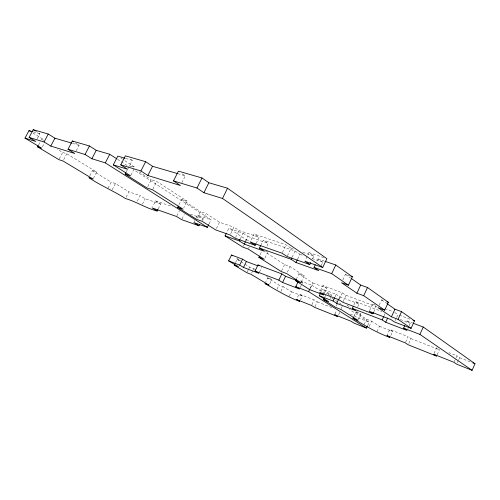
<?xml version="1.0" encoding="UTF-8"?>
<svg xmlns="http://www.w3.org/2000/svg" width="500" height="500" viewBox="0 0 500 500"><rect width="100%" height="100%" fill="white"/><g stroke="black" fill="none" stroke-linecap="round" stroke-linejoin="round"><path stroke-width="0.38" stroke-dasharray="2.5 1.88" d="M454.288 361.669L455.744 358.413M456.031 357.756L456.906 355.8L448.931 352.681M457.337 362.9L458.494 360.312M458.781 359.663L459.65 357.719L456.906 355.8M437.206 354.719L439.425 349.781L437.175 348.237M434.056 353.531L436.613 347.856L438.062 348.425M407.931 328.506L408.825 326.544M409.119 325.887L410.312 323.275L406.906 320.9L406.006 322.869M405.6 342.2L408.106 336.694L389.694 329.487L387.219 334.881M408.831 343.425L411.012 338.638L408.106 336.694M395.125 320.662L396.356 317.987M396.662 317.319L397.887 314.644L394.306 312.137M390.812 335.456L392.65 331.431L389.694 329.487M369.169 326.538L371.644 321.175L366.606 319.212L355.763 312.181L353.862 316.262M379.231 305.056L381.644 299.844L384.325 300.819M384.137 315.663L385.112 313.544M377.031 331.544L379.462 326.256L371.644 321.175M369.544 310.65L372.587 304.075L375.481 305.15M364.137 324.538L366.606 319.212M373.825 311.8L376.244 306.575L372.587 304.075M367.663 325.487L369.175 322.219L349.575 309.575M353.869 304.988L355.456 301.575L381.781 311.462M357.762 306.669L359.031 303.956L355.456 301.575M358.3 319.619L360.844 314.15L356.413 311.275M334.938 314.062L336.425 310.887M343.119 301.569L346.044 295.325L342.3 292.825L322.863 285.606L319.962 291.75M341.131 308.681L342.781 305.163M338.631 314.725L339.812 312.2M330.244 298.475L331.156 296.537M342.863 279.919L345.475 274.356L349.625 275.806M334.944 297.013L336.194 294.337L322.406 289.163L321.169 291.788M338.881 298.712L339.819 296.719L336.194 294.337M339.35 299.113L342.3 292.825M336.325 305.981L337.638 303.181M315 306.706L317.281 301.869L314.15 299.913L299.113 294.031L296.844 298.806M324.419 292.85L326.656 288.1L322.863 285.606M324.756 297.137L325.969 294.569M310.144 288.375L311.681 285.131L300.238 280.831M310.35 288.306L312.881 282.969L298.85 273.844L296.575 278.625M321.144 265.744L322.806 262.238L318.044 258.913L316.494 262.175M311.85 304.781L314.15 299.913M301.262 282L304.206 275.812L290.019 266.556L284.631 264.6L264.906 251.775M312.6 258.656L313.85 256.031L308.938 252.6L305.15 260.538M300.163 287.6L302.506 282.663L301.275 281.875M300.338 300.05L302.275 295.975L299.113 294.031M280.894 291.406L283.169 286.656L279.037 285.05L267.606 278.062L265.619 282.181M297.631 259.113L299.913 254.344L295.087 251.038L263.331 240.15L261.087 244.769M289.219 296.425L291.456 291.731L283.169 286.656M269.762 283.806L271.75 279.669L266.431 276.406M287.419 255.863L291.069 248.25L286.094 244.85L254 233.962L250.419 241.325M281.619 270.881L284.631 264.6M292.125 257.225L295.087 251.038M277.1 289.1L279.037 285.05M287.331 272.175L290.019 266.556M282.413 252.519L286.094 244.85M260.138 254.713L261.725 251.431M251.663 273.087L252.887 270.562M253.194 269.938L253.8 268.675L249.625 267.081L245 264.25M266.956 246.038L268.225 243.412L263.331 240.15M264.931 258L267.481 252.712M259.488 272L261.756 267.312M248.494 248.363L249.156 247.013M256.137 243.3L259.044 237.319L254 233.962M247.194 272.094L248.412 269.587M248.719 268.962L249.625 267.081M240.369 238.831L243.113 233.212L228.825 228.312L226.794 232.45M243.038 246.406L243.694 245.062M245.656 241.031L246.312 239.688L228.825 228.312M245.662 241.331L248.038 236.45L243.113 233.212M235.5 262.594L237.056 259.4L241.244 260.988M230.731 233.669L233.925 227.15L239 230.481L259.044 237.319M235.512 237.6L239 230.481M216.412 228.538L219.513 222.256L233.925 227.15M209.069 223.875L211.112 219.75L133.944 169.906M194.194 221.894L194.862 220.544M196.206 217.844L197.544 215.138L211.112 219.75M197.331 218.119L200.544 211.65L205.987 213.469L219.513 222.256M201.969 219.737L202.638 218.394L197.544 215.138M202.438 220.637L205.987 213.469M182.019 219.013L184.3 214.431M178.975 204.706L181.631 199.4L187.094 201.181L183.75 207.862M176.887 215.831L179.525 210.556M158.238 208.931L160.688 204.062L155.588 200.881L152.7 206.612M181.831 182.756L185.287 175.863L181.531 173.294M137.3 201.088L140.075 195.613L145.175 198.756L160.688 204.062M147.756 186.619L151.25 179.719L156.706 181.425L187.094 201.181M142.419 204.2L145.175 198.756M152.844 189.069L156.706 181.425M126.137 197.194L128.881 191.812L140.075 195.613M126.163 172.175L127.169 170.212M128.031 168.6L132.25 160.344L129.125 158.294M130.919 175.194L134.281 168.6M108.038 188.25L111.175 182.138L115.4 183.544L128.881 191.812M112.244 189.7L115.4 183.544M93.381 178.419L96.662 172.062L66.8 153.763L62.638 152.456L57.35 149.225M89.844 175.744L92.456 170.694L96.662 172.062M63.706 159.681L66.8 153.763M76.231 150.75L79.075 145.281L75.394 142.95M59.219 158.994L62.638 152.456M42.425 146.838L44.194 143.469M37.138 138.894L39.837 133.775L35.856 131.312M38.669 144.875L40.781 140.869M125.738 158.438L132.25 160.344M177.844 173.688L185.287 175.863M33.331 131.862L39.837 133.775M72.494 143.35L79.075 145.281M43.55 140.15L41.487 139.531L43.469 140.744M308.938 252.6L324.025 257.719M155.588 200.881L172.225 206.537M291.069 248.25L294.744 249.506M302.825 252.269L313.85 256.031M190.344 214.194L202.638 218.394M318.044 258.913L324.431 261.106M248.038 236.45L268.225 243.412M299.913 254.344L304.2 255.825M312.075 258.538L322.806 262.238M246.312 239.688L251.1 241.356M265.763 251.331L267.806 252.056M298.85 273.844L304.206 275.812M384.894 308.644L392.856 311.6M312.881 282.969L326.656 288.1M346.044 295.325L376.244 306.575M399.338 315.181L410.175 319.219M406.906 320.9L412.594 323.038M301.094 282.131L302.506 282.663M339.819 296.719L359.031 303.956M400.331 319.519L410.312 323.275M267.606 278.062L271.75 279.669M355.763 312.181L360.844 314.15M350.169 314.012L353.738 315.413L356.788 317.362L369.175 322.219M291.456 291.731L302.275 295.975M317.281 301.869L332.456 307.819M379.462 326.256L392.65 331.431M411.012 338.638L439.425 349.781M459.65 357.719L472.212 362.644M92.456 170.694L111.175 182.138M237.056 259.4L240.369 261.419M241.025 261.825L244.338 263.844M32.981 133.038L43.619 139.55M236.7 258.2L240.6 260.587M253.8 268.675L257.125 270.712M117.594 159.35L127.4 165.681M311.681 285.131L324.094 293.137M331.931 298.2L341.731 304.519M131.425 166.881L129.506 165.637L134.956 167.281L122.869 159.419M139.1 171.85L151.25 179.719M181.631 199.4L200.544 211.65M330.381 295.744L326.575 293.281L331.763 295.244L322.406 289.163M120.962 158.181L122.231 159.006M346.931 305.106L350.725 307.575M345.475 274.356L350.544 277.931M381.644 299.844L386.706 303.412"/><path stroke-width="0.75" d="M353.55 316.938L352.919 318.3C364.8 325.55 376.712 332.744 389.888 337.463L386.906 335.556L405.288 342.887L408.212 344.787L436.569 356.131L433.731 354.237L453.994 362.325L456.756 364.2L472.075 370.325L475 363.738L423.263 327.044L413.306 323.3M472.075 370.325L419.919 334.406L423.263 327.044M373.525 312.456L372.919 313.762L369.237 311.306L390.9 319.55L394.513 322L411.094 328.325L414.506 320.831L401.556 311.644L394.931 309.206L387.337 303.856M353.231 306.356L352.275 308.406L382.181 319.9L385.694 322.238L407.038 330.462L403.6 328.131L404.8 325.5M385.694 322.238L387.625 318.025M411.094 328.325L398.031 319.331L391.425 316.837L394.931 309.206M398.031 319.331L401.556 311.644M391.425 316.837L378.025 307.669L384.712 310.163L388.35 302.281L367.512 287.506L360.688 285.075L351.181 278.375M382.181 319.9L383.812 316.369M234.881 263.869L234.256 265.15L246.894 272.725L251.056 274.35L269.094 285.188L264.962 283.556C276.281 290.025 287.387 296.931 299.694 301.406L296.519 299.488L311.519 305.475L314.675 307.394L337.75 316.619L334.644 314.7L351.025 321.238L354.094 323.156L366.456 328.1L367.362 326.138M384.712 310.163L363.706 295.694L367.512 287.506M363.706 295.694L356.894 293.2L341.556 282.706L348.444 285.188L352.388 276.775L335.788 265L325.144 261.35M356.894 293.2L360.688 285.075M352.275 308.406L355.869 310.744L336.706 303.356L333.062 301.019L334.625 297.681M336.706 303.356L338.569 299.375M324.15 298.425L323.55 299.706L328.719 301.712L319.306 295.731L320.55 293.1M348.444 285.188L331.7 273.656L335.788 265M296.25 279.306L295.6 280.669L309.719 289.637L323.462 294.881L324.1 293.525M366.456 328.1L308.606 291.619L309.837 289.025M310.725 262.594L309.794 264.562L304.837 261.2L322.731 267.481L326.894 258.694L227.537 188.225L208.856 182.756L201.988 177.963L178.406 171.15L173.506 180.894L180.45 185.519L147.856 175.494L140.919 170.981L120.756 164.85L125.375 155.831L145.644 161.688L152.531 166.281L177.844 173.688M296.156 280.269L285.569 276.281L281.831 273.919L257.987 264.962L255.05 271.031L278.837 280.175L282.594 282.5L299.488 289.012L295.763 286.681L298.194 281.575M260.769 245.431L259.488 248.075L291.137 259.288L296 262.525L318.819 270.65L314.019 267.394L315.256 264.781M282.594 282.5L285.569 276.281M296 262.525L297.3 259.794M278.837 280.175L281.831 273.919M291.137 259.288L291.794 257.913M295.6 280.669L300.938 282.688L286.656 273.581L281.281 271.575L258.869 257.337L259.5 256.025M255.05 271.031L258.844 273.344L243.494 267.425L239.681 265.125L242.575 259.175L231.5 255.019L228.637 260.875L238.438 266.762L234.256 265.15M243.494 267.425L246.363 261.512L242.575 259.175M178.312 206.031L177.65 207.362L196.688 219.412L202.113 221.287L215.725 229.938L230.094 234.975L235.194 238.25L255.169 245.294L255.812 243.962M259.488 248.075L264.419 251.281L244.306 244.119L239.344 240.938L240.025 239.531M244.306 244.119L245.325 242.025M258.869 257.337L264.294 259.325L248.169 249.044L242.712 247.075L225.106 235.894L226.456 233.137M199.644 224.431L198.981 225.775L193.856 222.569L207.369 227.319L208.731 224.562M173.506 180.894L196.969 188.031L203.9 192.731L222.488 198.444L227.537 188.225M196.969 188.031L201.988 177.963M203.9 192.731L208.856 182.756M38.312 145.544L37.612 146.881L58.881 159.644L63.019 160.994L93.056 179.056L88.869 177.638C100.581 185.637 113.588 190.869 125.456 198.538C136.494 201.719 145.956 208.244 157.188 211.019L157.887 209.625M147.856 175.494L152.531 166.281M140.919 170.981L145.644 161.688M177.65 207.362L183.088 209.2L152.487 189.769L147.056 187.994L125.162 174.137L125.831 172.831M125.162 174.137L130.581 175.85L113.281 164.862L117.781 156.113L125.013 158.231M109.744 154.281L96.25 150.319L89.456 145.975L72.325 141.012L68.006 149.275L85.05 154.469L91.881 158.75L105.312 162.887L109.744 154.281L116.938 158.925M91.881 158.75L96.25 150.319M85.05 154.469L89.456 145.975M48.25 134.037L33.2 129.675L29.106 137.413L44.075 141.975L48.25 134.037L54.938 138.2L71.762 143.138M44.075 141.975L50.8 146.081L54.938 138.2M37.612 146.881L41.712 148.181L25 138.131L28.994 130.588L32.606 131.65M113.281 164.862L127.675 169.288L120.756 164.85M25 138.131L35.788 141.456L29.106 137.413M50.8 146.081L74.806 153.481L68.006 149.275M351.006 276.288L352.388 276.775M309.794 264.562L287.087 256.55L282.075 253.212L250.094 241.994L255.169 245.294M198.981 225.775L181.688 219.669L176.562 216.494L152.056 207.887L157.188 211.019M225.106 235.894L239.344 240.938M314.019 267.394L331.7 273.656M387.006 301.794L388.35 302.281M413.062 320.294L414.506 320.831M246.363 261.512L257.556 265.731M372.919 313.762L342.794 302.262L339.025 299.812L319.637 292.431L323.462 294.881M228.637 260.875L239.681 265.125M295.763 286.681L308.606 291.619M319.306 295.731L333.062 301.019M403.6 328.131L419.919 334.406M472.906 362.919L475 363.738M352.919 318.3L357.987 320.3L340.806 309.387L335.669 307.381L323.55 299.706M28.994 130.588L30.325 131.406M231.5 255.019L232.8 255.812M33.2 129.675L35.194 130.906M257.987 264.962L259.244 265.744M105.312 162.887L207.369 227.319M72.325 141.012L73.55 141.788M222.488 198.444L322.731 267.481"/></g></svg>
